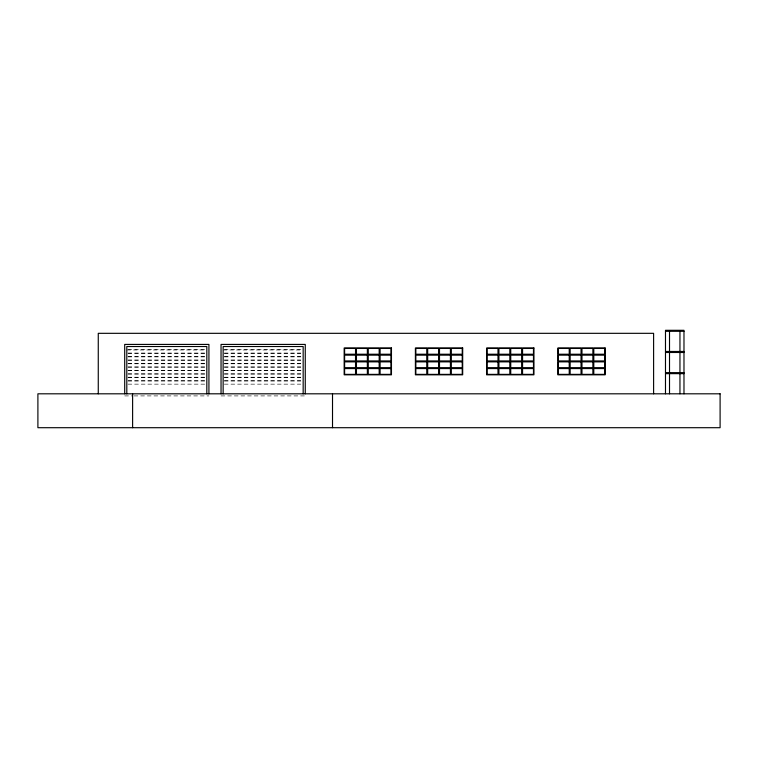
<?xml version="1.0" encoding="UTF-8"?>
<svg xmlns="http://www.w3.org/2000/svg" width="758" height="758" viewBox="0 0 758 758"><rect width="100%" height="100%" fill="white"/><g stroke="black" fill="none" stroke-linecap="round" stroke-linejoin="round"><path stroke-width="0.57" stroke-dasharray="3.79 2.84" d="M127.979 349.599L205.645 349.599M224.321 349.599L300.812 349.599M126.804 349.978L205.645 349.978M223.146 349.978L300.812 349.978M127.979 353.057L205.645 353.057M224.321 353.057L300.812 353.057M127.979 353.427L205.645 353.427M224.321 353.427L300.812 353.427M127.979 356.506L205.645 356.506M224.321 356.506L300.812 356.506M127.979 356.885L205.645 356.885M224.321 356.885L300.812 356.885M127.979 359.965L205.645 359.965M224.321 359.965L300.812 359.965M127.979 360.334L205.645 360.334M224.321 360.334L300.812 360.334M127.979 363.414L205.645 363.414M224.321 363.414L300.812 363.414M127.979 363.793L205.645 363.793M224.321 363.793L300.812 363.793M127.979 366.872L205.645 366.872M224.321 366.872L300.812 366.872M127.979 367.242L205.645 367.242M224.321 367.242L300.812 367.242M127.979 370.321L206.82 370.321M224.321 370.321L303.162 370.321M127.979 370.7L205.645 370.7M224.321 370.7L300.812 370.7M127.979 373.779L206.82 373.779M224.321 373.779L300.812 373.779M127.979 374.149L205.645 374.149M224.321 374.149L300.812 374.149M127.979 377.228L206.82 377.228M224.321 377.228L300.812 377.228M127.979 377.607L205.645 377.607M224.321 377.607L300.812 377.607M127.979 380.687L206.82 380.687M224.321 380.687L300.812 380.687M127.979 381.056L205.645 381.056M224.321 381.056L300.812 381.056M127.979 384.145L206.82 384.145M224.321 384.145L300.812 384.145M124.7 395.913L132.887 395.913M134.062 395.913L208.924 395.913M221.042 395.913L305.266 395.913"/><path stroke-width="1.14" d="M665.486 331.303L683.981 331.303M665.486 351.466L683.981 351.466M665.486 352.479L683.981 352.479M665.486 372.642L683.981 372.642M665.486 373.647L683.981 373.647M683.981 393.809L683.981 330.299L665.486 330.299L665.486 393.809M679.954 331.303L679.954 351.466M679.954 352.479L679.954 372.642M679.954 373.647L679.954 393.809M669.513 331.303L669.513 351.466M669.513 352.479L669.513 372.642M669.513 373.647L669.513 393.809M653.604 393.809L653.604 333.321L98.265 333.321L98.265 393.809M332.516 393.809L332.516 427.702M305.266 393.809L305.266 344.416L221.042 344.416L221.042 393.809M303.162 393.809L303.162 346.52L223.146 346.52L223.146 393.809M208.924 393.809L208.924 344.416L124.7 344.416L124.7 393.809M206.82 393.809L206.82 346.52L126.804 346.52L126.804 393.809M132.612 393.809L132.612 427.702M391.46 347.988L344.16 347.988L344.16 374.822L391.46 374.822L391.46 347.988M462.693 347.988L415.393 347.988L415.393 374.822L462.693 374.822L462.693 347.988M533.926 347.988L486.627 347.988L486.627 374.822L533.926 374.822L533.926 347.988M605.159 347.988L557.86 347.988L557.86 374.822L605.159 374.822L605.159 347.988M355.53 348.443L344.615 348.443L344.615 354.232L355.53 354.232L355.53 348.443M367.355 348.443L356.45 348.443L356.45 354.232L367.355 354.232L367.355 348.443M379.18 348.443L368.274 348.443L368.274 354.232L379.18 354.232L379.18 348.443M391.005 348.443L380.099 348.443L380.099 354.232L391.005 354.232L391.005 348.443M426.763 348.443L415.848 348.443L415.848 354.232L426.763 354.232L426.763 348.443M438.588 348.443L427.683 348.443L427.683 354.232L438.588 354.232L438.588 348.443M450.413 348.443L439.507 348.443L439.507 354.232L450.413 354.232L450.413 348.443M462.238 348.443L451.332 348.443L451.332 354.232L462.238 354.232L462.238 348.443M497.997 348.443L487.081 348.443L487.081 354.232L497.997 354.232L497.997 348.443M509.821 348.443L498.916 348.443L498.916 354.232L509.821 354.232L509.821 348.443M521.646 348.443L510.74 348.443L510.74 354.232L521.646 354.232L521.646 348.443M533.471 348.443L522.565 348.443L522.565 354.232L533.471 354.232L533.471 348.443M569.23 348.443L558.314 348.443L558.314 354.232L569.23 354.232L569.23 348.443M581.054 348.443L570.149 348.443L570.149 354.232L581.054 354.232L581.054 348.443M592.879 348.443L581.973 348.443L581.973 354.232L592.879 354.232L592.879 348.443M604.704 348.443L593.798 348.443L593.798 354.232L604.704 354.232L604.704 348.443M355.53 355.151L344.615 355.151L344.615 360.941L355.53 360.941L355.53 355.151M367.355 355.151L356.45 355.151L356.45 360.941L367.355 360.941L367.355 355.151M379.18 355.151L368.274 355.151L368.274 360.941L379.18 360.941L379.18 355.151M391.005 355.151L380.099 355.151L380.099 360.941L391.005 360.941L391.005 355.151M426.763 355.151L415.848 355.151L415.848 360.941L426.763 360.941L426.763 355.151M438.588 355.151L427.683 355.151L427.683 360.941L438.588 360.941L438.588 355.151M450.413 355.151L439.507 355.151L439.507 360.941L450.413 360.941L450.413 355.151M462.238 355.151L451.332 355.151L451.332 360.941L462.238 360.941L462.238 355.151M497.997 355.151L487.081 355.151L487.081 360.941L497.997 360.941L497.997 355.151M509.821 355.151L498.916 355.151L498.916 360.941L509.821 360.941L509.821 355.151M521.646 355.151L510.74 355.151L510.74 360.941L521.646 360.941L521.646 355.151M533.471 355.151L522.565 355.151L522.565 360.941L533.471 360.941L533.471 355.151M569.23 355.151L558.314 355.151L558.314 360.941L569.23 360.941L569.23 355.151M581.054 355.151L570.149 355.151L570.149 360.941L581.054 360.941L581.054 355.151M592.879 355.151L581.973 355.151L581.973 360.941L592.879 360.941L592.879 355.151M604.704 355.151L593.798 355.151L593.798 360.941L604.704 360.941L604.704 355.151M355.53 361.86L344.615 361.86L344.615 367.658L355.53 367.658L355.53 361.86M367.355 361.86L356.45 361.86L356.45 367.658L367.355 367.658L367.355 361.86M379.18 361.86L368.274 361.86L368.274 367.658L379.18 367.658L379.18 361.86M391.005 361.86L380.099 361.86L380.099 367.658L391.005 367.658L391.005 361.86M426.763 361.86L415.848 361.86L415.848 367.658L426.763 367.658L426.763 361.86M438.588 361.86L427.683 361.86L427.683 367.658L438.588 367.658L438.588 361.86M450.413 361.86L439.507 361.86L439.507 367.658L450.413 367.658L450.413 361.86M462.238 361.86L451.332 361.86L451.332 367.658L462.238 367.658L462.238 361.86M497.997 361.86L487.081 361.86L487.081 367.658L497.997 367.658L497.997 361.86M509.821 361.86L498.916 361.86L498.916 367.658L509.821 367.658L509.821 361.86M521.646 361.86L510.74 361.86L510.74 367.658L521.646 367.658L521.646 361.86M533.471 361.86L522.565 361.86L522.565 367.658L533.471 367.658L533.471 361.86M569.23 361.86L558.314 361.86L558.314 367.658L569.23 367.658L569.23 361.86M581.054 361.86L570.149 361.86L570.149 367.658L581.054 367.658L581.054 361.86M592.879 361.86L581.973 361.86L581.973 367.658L592.879 367.658L592.879 361.86M604.704 361.86L593.798 361.86L593.798 367.658L604.704 367.658L604.704 361.86M355.53 368.568L344.615 368.568L344.615 374.367L355.53 374.367L355.53 368.568M367.355 368.568L356.45 368.568L356.45 374.367L367.355 374.367L367.355 368.568M379.18 368.568L368.274 368.568L368.274 374.367L379.18 374.367L379.18 368.568M391.005 368.568L380.099 368.568L380.099 374.367L391.005 374.367L391.005 368.568M426.763 368.568L415.848 368.568L415.848 374.367L426.763 374.367L426.763 368.568M438.588 368.568L427.683 368.568L427.683 374.367L438.588 374.367L438.588 368.568M450.413 368.568L439.507 368.568L439.507 374.367L450.413 374.367L450.413 368.568M462.238 368.568L451.332 368.568L451.332 374.367L462.238 374.367L462.238 368.568M497.997 368.568L487.081 368.568L487.081 374.367L497.997 374.367L497.997 368.568M509.821 368.568L498.916 368.568L498.916 374.367L509.821 374.367L509.821 368.568M521.646 368.568L510.74 368.568L510.74 374.367L521.646 374.367L521.646 368.568M533.471 368.568L522.565 368.568L522.565 374.367L533.471 374.367L533.471 368.568M569.23 368.568L558.314 368.568L558.314 374.367L569.23 374.367L569.23 368.568M581.054 368.568L570.149 368.568L570.149 374.367L581.054 374.367L581.054 368.568M592.879 368.568L581.973 368.568L581.973 374.367L592.879 374.367L592.879 368.568M604.704 368.568L593.798 368.568L593.798 374.367L604.704 374.367L604.704 368.568M720.1 393.809L37.9 393.809L37.9 427.702L720.1 427.702L720.1 393.809"/></g></svg>
